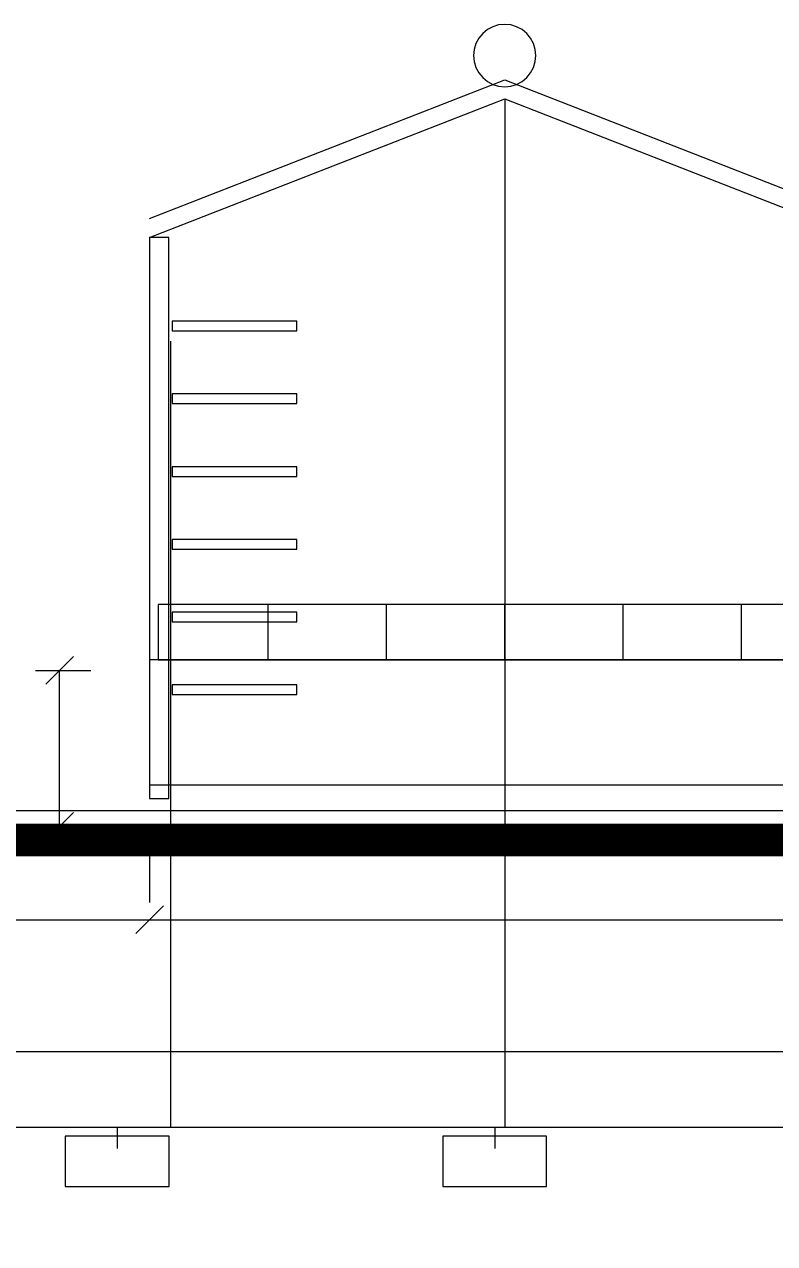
# Model space of a CAD drawing. Header units: millimetres. Extents: x -39780 to 216580, y 220 to 11660.
# Drawn here: x 83958 to 86124, y 5895 to 9415 of the extents above; entities that cross this region are included whole.
import ezdxf

# ---------------------------------------------------------------- set-up
doc = ezdxf.new("R2010")
doc.units = ezdxf.units.MM
for name, color, linetype, lineweight in [('AXIS', 8, 'CONTINUOUS', 9), ('BAND', 7, 'CONTINUOUS', 60), ('DETAIL', 7, 'CONTINUOUS', 18), ('DIM', 7, 'CONTINUOUS', 13), ('FABRIC', 7, 'CONTINUOUS', 13), ('HATCH', 8, 'CONTINUOUS', 9), ('TAG', 7, 'CONTINUOUS', 13), ('WOOD', 7, 'CONTINUOUS', 18)]:
    doc.layers.add(name, color=color, linetype=linetype, lineweight=lineweight)

msp = doc.modelspace()

# ---------------------------------------------------------------- linework, layer by layer
at = {"layer": 'AXIS'}
for p, q in [((83965.1, 7100), (83979.2, 7100)), ((84007.4, 7100), (84092.1, 7100)), ((84120.3, 7100), (84134.4, 7100)), ((84162.7, 7100), (84247.3, 7100)), ((84275.6, 7100), (84289.7, 7100)), ((84317.9, 7100), (84402.6, 7100)), ((84430.8, 7100), (84444.9, 7100)), ((84473.1, 7100), (84557.8, 7100)), ((84586, 7100), (84600.1, 7100)), ((84628.3, 7100), (84713, 7100)), ((84741.2, 7100), (84755.3, 7100)), ((84783.6, 7100), (84868.2, 7100)), ((84896.4, 7100), (84910.6, 7100)), ((84938.8, 7100), (85023.4, 7100)), ((85051.7, 7100), (85065.8, 7100)), ((85094, 7100), (85178.7, 7100)), ((85206.9, 7100), (85221, 7100)), ((85249.2, 7100), (85333.9, 7100)), ((85362.1, 7100), (85376.2, 7100)), ((85404.4, 7100), (85489.1, 7100)), ((85517.3, 7100), (85531.4, 7100)), ((85559.7, 7100), (85644.3, 7100)), ((85672.6, 7100), (85686.7, 7100)), ((85714.9, 7100), (85799.6, 7100)), ((85827.8, 7100), (85841.9, 7100)), ((85870.1, 7100), (85954.8, 7100)), ((85983, 7100), (85997.1, 7100)), ((86025.3, 7100), (86110, 7100))]:
    msp.add_line(p, q, dxfattribs=at)
at = {"layer": 'BAND'}
for p, q in [((82530, 7100), (88320, 7100)), ((88320, 7100), (82530, 7100)), ((82530, 7092), (88320, 7092)), ((82530, 7084), (88320, 7084)), ((82530, 7076), (88320, 7076)), ((82530, 7068), (88320, 7068)), ((82530, 7060), (88320, 7060)), ((82530, 7052), (88320, 7052)), ((82530, 7044), (88320, 7044)), ((82530, 7036), (88320, 7036)), ((82530, 7028), (88320, 7028)), ((82530, 7020), (88320, 7020)), ((82530, 7020), (88320, 7020))]:
    msp.add_line(p, q, dxfattribs=at)
at = {"layer": 'DETAIL'}
for p, q in [((85295, 9399.8), (85281.4, 9388.6)), ((85310.6, 9408.1), (85295, 9399.8)), ((85327.4, 9413.3), (85310.6, 9408.1)), ((85345, 9415), (85327.4, 9413.3)), ((85362.6, 9413.3), (85345, 9415)), ((85379.4, 9408.1), (85362.6, 9413.3)), ((85395, 9399.8), (85379.4, 9408.1)), ((85408.6, 9388.6), (85395, 9399.8)), ((85270.2, 9375), (85261.9, 9359.4)), ((85281.4, 9388.6), (85270.2, 9375)), ((85419.8, 9375), (85408.6, 9388.6)), ((85428.1, 9359.4), (85419.8, 9375)), ((85256.7, 9342.6), (85255, 9325)), ((85261.9, 9359.4), (85256.7, 9342.6)), ((85433.3, 9342.6), (85428.1, 9359.4)), ((85435, 9325), (85433.3, 9342.6)), ((85255, 9325), (85256.7, 9307.4)), ((85256.7, 9307.4), (85261.9, 9290.6)), ((85428.1, 9290.6), (85433.3, 9307.4)), ((85433.3, 9307.4), (85435, 9325)), ((85261.9, 9290.6), (85270.2, 9275)), ((85270.2, 9275), (85281.4, 9261.4)), ((85281.4, 9261.4), (85295, 9250.2)), ((85395, 9250.2), (85408.6, 9261.4)), ((85408.6, 9261.4), (85419.8, 9275)), ((85419.8, 9275), (85428.1, 9290.6)), ((85295, 9250.2), (85310.6, 9241.9)), ((85310.6, 9241.9), (85327.4, 9236.7)), ((85327.4, 9236.7), (85345, 9235)), ((85345, 9235), (85362.6, 9236.7)), ((85362.6, 9236.7), (85379.4, 9241.9)), ((85379.4, 9241.9), (85395, 9250.2)), ((86370, 7580), (84320, 7580)), ((84320, 7580), (84320, 7220)), ((84320, 7220), (86370, 7220)), ((82700, 7145), (88150, 7145))]:
    msp.add_line(p, q, dxfattribs=at)
at = {"layer": 'DIM'}
for p, q in [((84020, 7510), (84100, 7590)), ((83990, 7550), (84150, 7550)), ((84060, 7100), (84060, 7550)), ((84020, 7060), (84100, 7140)), ((83990, 7100), (84150, 7100)), ((84320, 7100), (84320, 6880)), ((84320, 7100), (84320, 6880)), ((84280, 6790), (84360, 6870)), ((84280, 6790), (84360, 6870)), ((83370, 6830), (84320, 6830)), ((84320, 6830), (86370, 6830)), ((82700, 6450), (88150, 6450))]:
    msp.add_line(p, q, dxfattribs=at)
at = {"layer": 'FABRIC'}
for p, q in [((86345, 7740), (84345, 7740)), ((84345, 7740), (84345, 7580)), ((84345, 7580), (86345, 7580))]:
    msp.add_line(p, q, dxfattribs=at)
at = {"layer": 'HATCH'}
for p, q in [((84661.7, 7580), (84661.7, 7740)), ((85003.3, 7580), (85003.3, 7740)), ((85345, 7580), (85345, 7740)), ((85686.7, 7580), (85686.7, 7740)), ((86028.3, 7580), (86028.3, 7740))]:
    msp.add_line(p, q, dxfattribs=at)
at = {"layer": 'TAG'}
for p, q in [((85345, 9200), (85345, 6230)), ((84380, 8500), (84380, 6230)), ((84380, 6230), (83136, 6230)), ((84376, 6205), (84076, 6205)), ((84076, 6205), (84076, 6060)), ((85345, 6230), (84226, 6230)), ((84226, 6230), (84226, 6170)), ((84376, 6060), (84376, 6205)), ((85466, 6205), (85166, 6205)), ((85166, 6205), (85166, 6060)), ((86730, 6230), (85316, 6230)), ((85316, 6230), (85316, 6170)), ((85466, 6060), (85466, 6205)), ((84076, 6060), (84376, 6060)), ((85166, 6060), (85466, 6060))]:
    msp.add_line(p, q, dxfattribs=at)
at = {"layer": 'WOOD'}
for p, q in [((84320, 8855), (85345, 9255)), ((85345, 9255), (86370, 8855)), ((84320, 8800), (85345, 9200)), ((85345, 9200), (86370, 8800)), ((84375, 8800), (84320, 8800)), ((84320, 8800), (84320, 7180)), ((84375, 7180), (84375, 8800)), ((84745, 8558), (84385, 8558)), ((84385, 8558), (84385, 8530)), ((84745, 8530), (84745, 8558)), ((84385, 8530), (84745, 8530)), ((84745, 8348), (84385, 8348)), ((84385, 8348), (84385, 8320)), ((84745, 8320), (84745, 8348)), ((84385, 8320), (84745, 8320)), ((84745, 8138), (84385, 8138)), ((84385, 8138), (84385, 8110)), ((84745, 8110), (84745, 8138)), ((84385, 8110), (84745, 8110)), ((84745, 7928), (84385, 7928)), ((84385, 7928), (84385, 7900)), ((84745, 7900), (84745, 7928)), ((84385, 7900), (84745, 7900)), ((84745, 7718), (84385, 7718)), ((84385, 7718), (84385, 7690)), ((84745, 7690), (84745, 7718)), ((84385, 7690), (84745, 7690)), ((84745, 7508), (84385, 7508)), ((84385, 7508), (84385, 7480)), ((84745, 7480), (84745, 7508)), ((84385, 7480), (84745, 7480)), ((84320, 7180), (84375, 7180))]:
    msp.add_line(p, q, dxfattribs=at)

doc.saveas('drawing.dxf')
